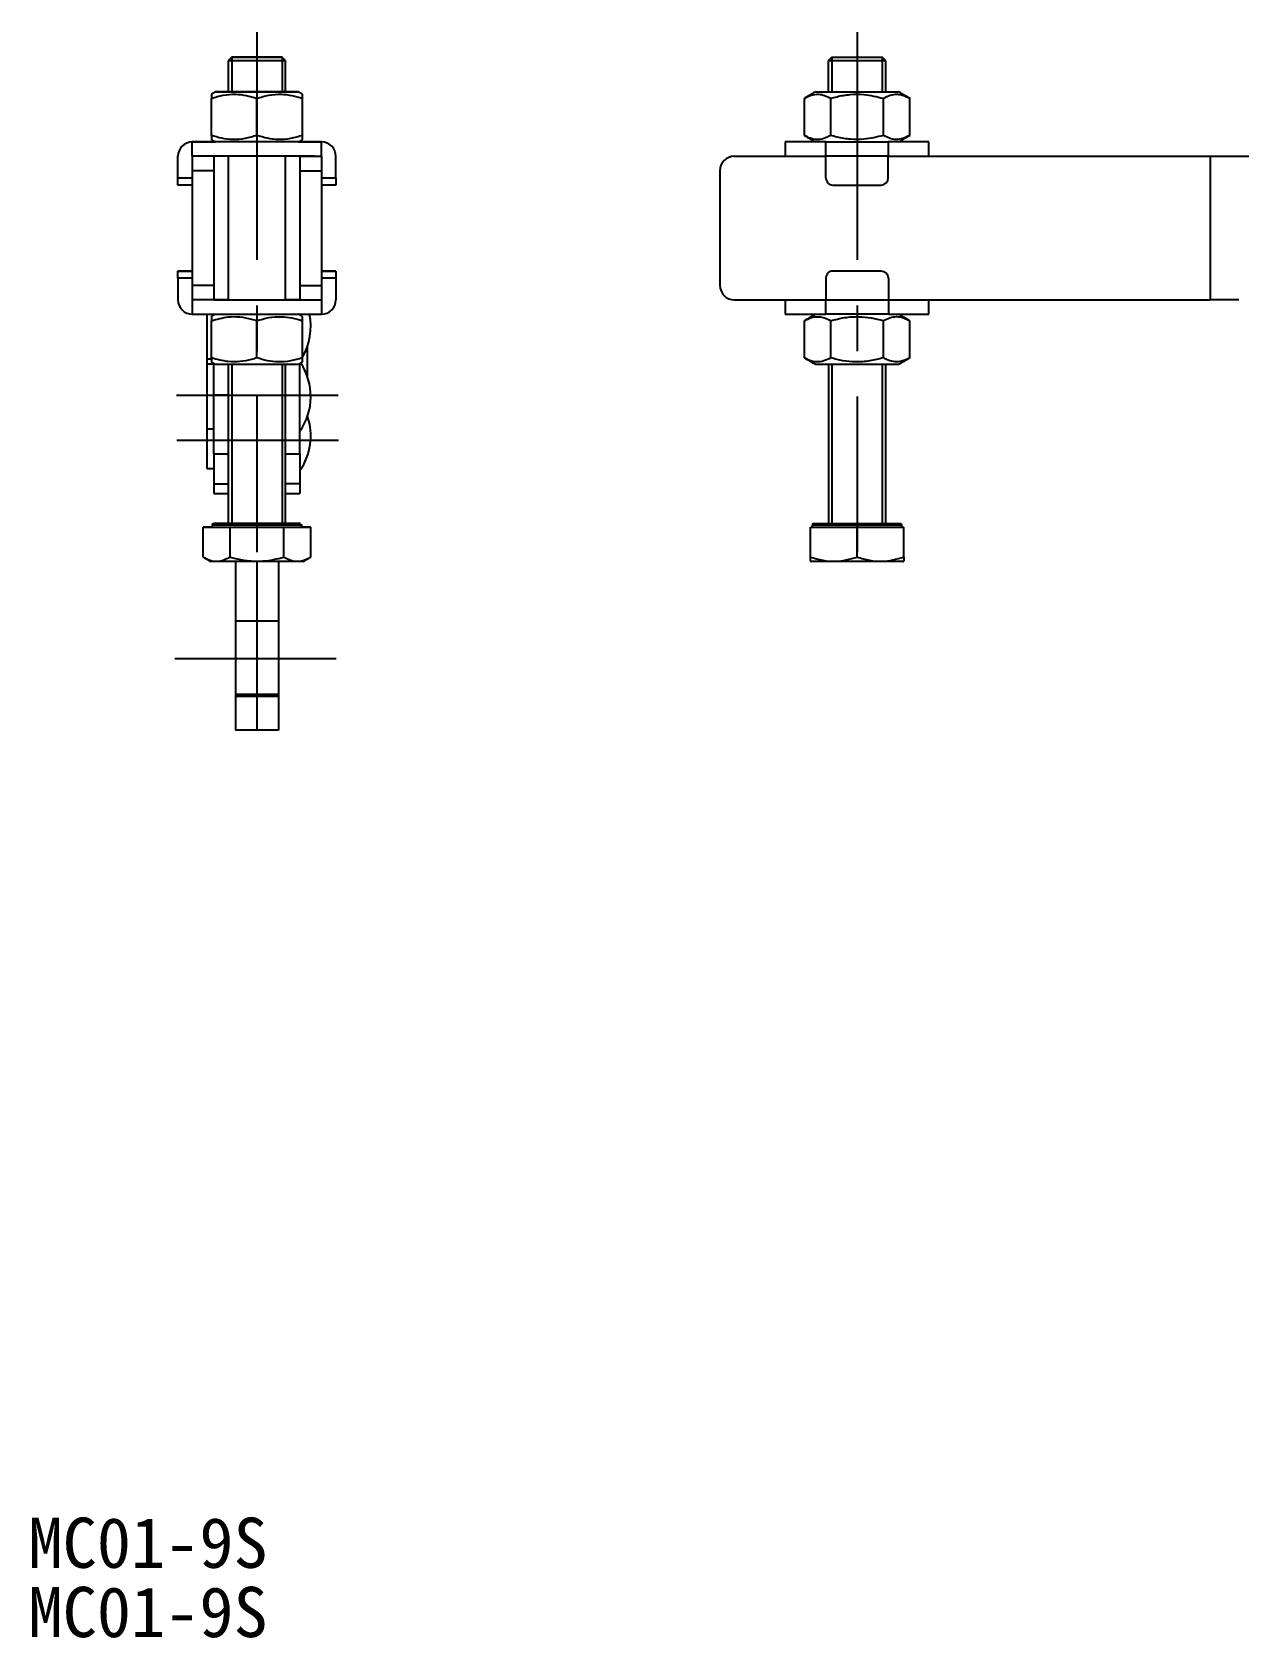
# Model space of a CAD drawing. Header units: millimetres. Extents: x 26 to 382, y 31 to 474.
# Drawn here: x 25.7 to 193.8, y 31 to 254.8 of the extents above; entities that cross this region are included whole.
import ezdxf

# ---------------------------------------------------------------- set-up
doc = ezdxf.new("R2010")
doc.units = ezdxf.units.MM
doc.linetypes.add('CENTER', pattern=[50.8, 31.75, -6.35, 6.35, -6.35])
doc.layers.add('CENTER', color=1, linetype='CENTER')
doc.styles.get("Standard").update_dxf_attribs({"font": 'MINGLIU.TTC'})

msp = doc.modelspace()

# ---------------------------------------------------------------- linework, layer by layer
at = {"color": 3, "linetype": 'Continuous'}
for p, q in [((53.53, 251.31), (53.53, 246.46)), ((60.53, 251.31), (60.53, 246.46)), ((137.14, 251.31), (137.14, 246.5)), ((144.14, 251.31), (144.14, 246.5)), ((53.53, 208.5), (53.53, 186.41)), ((60.53, 208.5), (60.53, 186.41)), ((137.14, 208.5), (137.14, 186.39)), ((144.14, 208.5), (144.14, 186.39))]:
    msp.add_line(p, q, dxfattribs=at)
at = {"color": 7, "linetype": 'Continuous'}
for p, q in [((50.68, 240.41), (50.68, 245.58)), ((50.68, 240.41), (50.68, 245.58)), ((57.03, 240.41), (57.03, 245.58)), ((57.03, 240.41), (57.03, 245.58)), ((63.38, 240.41), (63.38, 245.58)), ((63.38, 240.41), (63.38, 245.58)), ((133.31, 240.41), (133.31, 245.58)), ((133.31, 240.41), (133.31, 245.58)), ((136.98, 240.41), (136.98, 245.58)), ((136.98, 240.41), (136.98, 245.58)), ((144.31, 240.41), (144.31, 245.59)), ((144.31, 240.41), (144.31, 245.59)), ((147.98, 240.41), (147.98, 245.59)), ((147.98, 240.41), (147.98, 245.59)), ((48.03, 237.5), (48.03, 239.5)), ((48.03, 239.5), (48.03, 239.5)), ((48.03, 239.5), (48.03, 239.5)), ((48.03, 237.5), (48.03, 239.5)), ((66.03, 237.5), (66.03, 239.5)), ((66.03, 239.5), (66.03, 239.5)), ((66.03, 239.5), (66.03, 239.5)), ((66.03, 237.5), (66.03, 239.5)), ((136.29, 239.5), (145, 239.5)), ((136.29, 239.5), (145, 239.5)), ((46.03, 234.5), (46.03, 237.5)), ((46.03, 237.5), (46.03, 237.5)), ((46.03, 234.5), (46.03, 237.5)), ((46.03, 237.5), (46.03, 237.5)), ((51.03, 237.5), (48.03, 237.5)), ((48.03, 237.5), (48.03, 235.49)), ((48.03, 237.5), (48.03, 237.5)), ((51.03, 237.5), (48.03, 237.5)), ((48.03, 237.5), (48.03, 235.49)), ((48.03, 237.5), (48.03, 237.5)), ((51.03, 237.5), (51.03, 235.49)), ((51.03, 237.5), (51.03, 237.5)), ((51.03, 237.5), (51.03, 235.49)), ((51.03, 237.5), (51.03, 237.5)), ((63.03, 237.5), (66.03, 237.5)), ((63.03, 237.5), (63.03, 235.49)), ((63.03, 237.5), (63.03, 237.5)), ((63.03, 237.5), (66.03, 237.5)), ((63.03, 237.5), (63.03, 235.49)), ((63.03, 237.5), (63.03, 237.5)), ((66.03, 237.5), (66.03, 235.49)), ((66.03, 237.5), (66.03, 237.5)), ((66.03, 237.5), (66.03, 235.49)), ((66.03, 237.5), (66.03, 237.5)), ((68.03, 237.5), (68.03, 237.5)), ((68.03, 234.5), (68.03, 237.5)), ((68.03, 234.5), (68.03, 237.5)), ((68.03, 237.5), (68.03, 237.5)), ((123.53, 237.5), (136.29, 237.5)), ((123.53, 237.5), (136.29, 237.5)), ((145, 237.5), (136.29, 237.5)), ((136.29, 234.5), (136.29, 237.5)), ((145, 237.5), (136.29, 237.5)), ((136.29, 234.5), (136.29, 237.5)), ((145, 237.5), (189.83, 237.51)), ((145, 237.5), (189.83, 237.51)), ((145, 234.5), (145, 237.5)), ((145, 234.5), (145, 237.5)), ((189.83, 237.51), (189.84, 217.51)), ((189.83, 237.51), (200.83, 237.51)), ((189.83, 237.51), (189.84, 217.51)), ((189.83, 237.51), (200.83, 237.51)), ((51.03, 235.49), (48.03, 235.49)), ((48.03, 235.49), (48.03, 219.49)), ((51.03, 235.49), (48.03, 235.49)), ((48.03, 235.49), (48.03, 219.49)), ((51.03, 235.49), (51.03, 219.49)), ((51.03, 235.49), (51.03, 219.49)), ((63.03, 235.49), (66.03, 235.49)), ((63.03, 235.49), (63.03, 219.49)), ((63.03, 235.49), (66.03, 235.49)), ((63.03, 235.49), (63.03, 219.49)), ((66.03, 235.49), (66.03, 219.49)), ((66.03, 235.49), (66.03, 219.49)), ((121.53, 235.49), (121.54, 219.49)), ((121.53, 235.49), (121.54, 219.49)), ((46.03, 234.5), (48.03, 234.5)), ((46.03, 233.5), (46.03, 234.5)), ((46.03, 234.5), (48.03, 234.5)), ((46.03, 233.5), (46.03, 234.5)), ((48.03, 233.5), (46.03, 233.5)), ((48.03, 233.5), (46.03, 233.5)), ((66.03, 234.5), (68.03, 234.5)), ((66.03, 234.5), (68.03, 234.5)), ((68.03, 233.5), (66.03, 233.5)), ((68.03, 233.5), (66.03, 233.5)), ((68.03, 234.5), (68.03, 233.5)), ((68.03, 234.5), (68.03, 233.5)), ((137.29, 233.5), (144, 233.5)), ((137.29, 233.5), (144, 233.5)), ((46.03, 221.5), (48.03, 221.5)), ((46.03, 220.5), (46.03, 221.5)), ((48.03, 221.5), (46.03, 221.5)), ((46.03, 221.5), (46.03, 221.5)), ((46.03, 220.5), (46.03, 221.5)), ((46.03, 221.5), (48.03, 221.5)), ((48.03, 221.5), (46.03, 221.5)), ((46.03, 221.5), (46.03, 221.5)), ((48.03, 220.5), (46.03, 220.5)), ((46.03, 220.5), (46.03, 217.5)), ((48.03, 220.5), (46.03, 220.5)), ((46.03, 220.5), (46.03, 217.5)), ((51.03, 219.49), (48.03, 219.49)), ((48.03, 219.49), (48.03, 217.5)), ((51.03, 219.49), (48.03, 219.49)), ((48.03, 219.49), (48.03, 217.5)), ((51.03, 219.49), (51.03, 217.5)), ((51.03, 219.49), (51.03, 217.5)), ((63.03, 219.49), (66.03, 219.49)), ((63.03, 219.49), (63.03, 217.5)), ((63.03, 219.49), (66.03, 219.49)), ((63.03, 219.49), (63.03, 217.5)), ((66.03, 221.5), (68.03, 221.5)), ((68.03, 221.5), (66.03, 221.5)), ((66.03, 221.5), (68.03, 221.5)), ((68.03, 221.5), (66.03, 221.5)), ((68.03, 220.5), (66.03, 220.5)), ((68.03, 220.5), (66.03, 220.5)), ((66.03, 219.49), (66.03, 217.5)), ((66.03, 219.49), (66.03, 217.5)), ((68.03, 221.5), (68.03, 220.5)), ((68.03, 221.5), (68.03, 221.5)), ((68.03, 221.5), (68.03, 220.5)), ((68.03, 221.5), (68.03, 221.5)), ((68.03, 220.5), (68.03, 217.5)), ((68.03, 220.5), (68.03, 217.5)), ((136.29, 220.5), (136.29, 217.5)), ((136.29, 220.5), (136.29, 217.5)), ((144.01, 221.5), (137.29, 221.5)), ((144.01, 221.5), (137.29, 221.5)), ((145.01, 220.5), (145.01, 217.5)), ((145.01, 220.5), (145.01, 217.5)), ((48.03, 217.5), (48.03, 215.5)), ((51.03, 217.5), (48.03, 217.5)), ((48.03, 217.5), (48.03, 215.5)), ((51.03, 217.5), (48.03, 217.5)), ((51.03, 217.51), (52.23, 217.51)), ((51.03, 217.51), (52.23, 217.51)), ((63.03, 217.51), (61.83, 217.51)), ((63.03, 217.51), (61.83, 217.51)), ((63.03, 217.5), (66.03, 217.5)), ((63.03, 217.5), (66.03, 217.5)), ((66.03, 217.5), (66.03, 215.5)), ((66.03, 217.5), (66.03, 215.5)), ((123.54, 217.5), (136.29, 217.5)), ((123.54, 217.5), (136.29, 217.5)), ((136.29, 217.5), (145.01, 217.5)), ((136.29, 217.5), (145.01, 217.5)), ((145.01, 217.5), (189.84, 217.51)), ((145.01, 217.5), (189.84, 217.51)), ((193.84, 217.51), (189.84, 217.51)), ((193.84, 217.51), (189.84, 217.51)), ((50.03, 215.5), (50.03, 209.26)), ((50.03, 215.5), (50.03, 209.26)), ((51.03, 215.35), (51.03, 215.47)), ((51.03, 215.35), (51.03, 215.47)), ((63.03, 215.35), (63.03, 215.47)), ((63.03, 215.35), (63.03, 215.47)), ((145.01, 215.5), (136.29, 215.5)), ((145.01, 215.5), (136.29, 215.5)), ((50.68, 209.41), (50.68, 214.58)), ((50.68, 209.41), (50.68, 214.58)), ((57.03, 209.41), (57.03, 214.58)), ((57.03, 209.41), (57.03, 214.58)), ((63.38, 209.41), (63.38, 214.58)), ((63.38, 209.41), (63.38, 214.58)), ((133.32, 209.41), (133.32, 214.58)), ((133.32, 209.41), (133.32, 214.58)), ((136.98, 209.41), (136.98, 214.58)), ((136.98, 209.41), (136.98, 214.58)), ((144.32, 209.41), (144.32, 214.59)), ((144.32, 209.41), (144.32, 214.59)), ((147.98, 209.41), (147.98, 214.59)), ((147.98, 209.41), (147.98, 214.59)), ((64.03, 210.89), (64.03, 206.88)), ((64.03, 210.89), (64.03, 206.88)), ((50.03, 209.26), (50.03, 208.51)), ((50.03, 209.26), (50.03, 208.51)), ((50.03, 208.51), (50.03, 199.51)), ((50.03, 208.51), (50.03, 199.51)), ((51.03, 204.2), (51.03, 208.64)), ((51.03, 204.2), (51.03, 208.64)), ((63.03, 204.2), (63.03, 208.64)), ((63.03, 204.2), (63.03, 208.64)), ((51.03, 196.01), (51.03, 204.2)), ((53.03, 204.2), (51.03, 204.2)), ((51.03, 196.01), (51.03, 204.2)), ((53.03, 204.2), (51.03, 204.2)), ((61.03, 204.2), (63.03, 204.2)), ((61.03, 204.2), (63.03, 204.2)), ((63.03, 196.01), (63.03, 204.2)), ((63.03, 196.01), (63.03, 204.2)), ((50.03, 199.51), (50.03, 194.01)), ((50.03, 199.51), (50.03, 194.01)), ((51.03, 196.01), (51.03, 191.85)), ((51.03, 196.01), (51.03, 191.85)), ((63.03, 196.01), (63.03, 191.85)), ((63.03, 196.01), (63.03, 191.85)), ((51.03, 191.85), (51.03, 190.51)), ((51.03, 191.85), (53.03, 191.85)), ((51.03, 191.85), (51.03, 190.51)), ((51.03, 191.85), (53.03, 191.85)), ((63.03, 191.85), (61.03, 191.85)), ((63.03, 191.85), (61.03, 191.85)), ((63.03, 191.85), (63.03, 190.51)), ((63.03, 191.85), (63.03, 190.51)), ((49.52, 185.81), (53.28, 185.81)), ((49.52, 181.65), (49.52, 185.81)), ((50.78, 185.81), (49.52, 185.81)), ((49.52, 185.81), (53.28, 185.81)), ((49.52, 181.65), (49.52, 185.81)), ((50.78, 185.81), (49.52, 185.81)), ((53.28, 181.65), (53.28, 185.81)), ((53.28, 185.81), (60.78, 185.81)), ((53.28, 181.65), (53.28, 185.81)), ((53.28, 185.81), (60.78, 185.81)), ((60.78, 185.81), (64.53, 185.81)), ((60.78, 181.65), (60.78, 185.81)), ((60.78, 185.81), (64.53, 185.81)), ((60.78, 181.65), (60.78, 185.81)), ((64.53, 185.81), (63.28, 185.81)), ((64.53, 185.81), (63.28, 185.81)), ((64.53, 181.65), (64.53, 185.81)), ((64.53, 181.65), (64.53, 185.81)), ((134.15, 185.81), (140.65, 185.81)), ((134.15, 181.65), (134.15, 185.81)), ((134.15, 181.65), (134.15, 185.81)), ((134.15, 185.81), (140.65, 185.81)), ((140.65, 181.65), (140.65, 185.81)), ((140.65, 185.81), (147.15, 185.81)), ((140.65, 181.65), (140.65, 185.81)), ((140.65, 185.81), (147.15, 185.81)), ((147.15, 181.65), (147.15, 185.81)), ((147.15, 181.65), (147.15, 185.81)), ((50.63, 181.01), (51.24, 181.07)), ((54.03, 181.01), (54.03, 162.51)), ((57.03, 181.01), (57.03, 162.51)), ((57.03, 181.01), (57.03, 162.51)), ((60.03, 181.01), (60.03, 162.51)), ((147.05, 181.01), (134.25, 181.01)), ((147.05, 181.01), (134.25, 181.01)), ((54.03, 172.76), (60.03, 172.76)), ((57.03, 162.51), (54.03, 162.51)), ((54.03, 162.51), (54.03, 157.51)), ((54.03, 162.26), (60.03, 162.26)), ((57.03, 162.51), (57.03, 157.51)), ((60.03, 162.51), (57.03, 162.51)), ((57.03, 162.51), (57.03, 157.51)), ((60.03, 162.51), (60.03, 157.51)), ((57.03, 157.51), (54.03, 157.51)), ((60.03, 157.51), (57.03, 157.51))]:
    msp.add_line(p, q, dxfattribs=at)
at = {"color": 7, "linetype": 'Continuous', "flags": 128}
for points in [[(61.03, 250.81), (60.93, 250.81), (60.63, 250.81), (60.16, 250.81), (59.52, 250.81), (58.76, 250.81), (57.92, 250.81), (57.03, 250.81), (56.14, 250.81), (55.29, 250.81), (54.54, 250.81), (53.9, 250.81), (53.43, 250.81), (53.13, 250.81), (53.03, 250.81), (53.03, 250.81)], [(61.03, 250.81), (60.93, 250.81), (60.63, 250.81), (60.16, 250.81), (59.52, 250.81), (58.76, 250.81), (57.92, 250.81), (57.03, 250.81), (56.14, 250.81), (55.29, 250.81), (54.54, 250.81), (53.9, 250.81), (53.43, 250.81), (53.13, 250.81), (53.03, 250.81), (53.03, 250.81)], [(60.53, 251.31), (60.43, 251.31), (60.13, 251.31), (59.65, 251.31), (59.02, 251.31), (58.27, 251.31), (57.45, 251.31), (56.61, 251.31), (55.79, 251.31), (55.04, 251.31), (54.41, 251.31), (53.93, 251.31), (53.63, 251.31), (53.53, 251.31), (53.63, 251.31), (53.93, 251.31), (54.41, 251.31), (55.04, 251.31), (55.79, 251.31), (56.61, 251.31), (57.45, 251.31), (58.27, 251.31), (59.02, 251.31), (59.65, 251.31), (60.13, 251.31), (60.43, 251.31), (60.53, 251.31)], [(60.53, 251.31), (60.43, 251.31), (60.16, 251.31), (59.71, 251.31), (59.12, 251.31), (58.42, 251.31), (57.64, 251.31), (56.83, 251.31), (56.03, 251.31), (55.28, 251.31), (54.63, 251.31), (54.11, 251.31), (53.74, 251.31), (53.55, 251.31), (53.55, 251.31), (53.74, 251.31), (54.11, 251.31), (54.63, 251.31), (55.28, 251.31), (56.03, 251.31), (56.83, 251.31), (57.64, 251.31), (58.42, 251.31), (59.12, 251.31), (59.71, 251.31), (60.16, 251.31), (60.43, 251.31), (60.53, 251.31)], [(140.64, 250.81), (139.75, 250.81), (138.91, 250.81), (138.15, 250.81), (137.52, 250.81), (137.04, 250.81), (136.74, 250.81), (136.64, 250.81)], [(140.64, 250.81), (139.75, 250.81), (138.91, 250.81), (138.15, 250.81), (137.52, 250.81), (137.04, 250.81), (136.74, 250.81), (136.64, 250.81)], [(137.14, 251.31), (137.2, 251.31), (137.43, 251.31), (137.84, 251.31), (138.39, 251.31), (139.07, 251.31), (139.84, 251.31), (140.64, 251.31)], [(137.14, 251.31), (137.17, 251.31), (137.37, 251.31), (137.76, 251.31), (138.32, 251.31), (139.02, 251.31), (139.81, 251.31), (140.64, 251.31)], [(140.64, 251.31), (141.45, 251.31), (142.21, 251.31), (142.89, 251.31), (143.45, 251.31), (143.86, 251.31), (144.09, 251.31), (144.14, 251.31)], [(140.64, 251.31), (141.48, 251.31), (142.27, 251.31), (142.96, 251.31), (143.52, 251.31), (143.92, 251.31), (144.12, 251.31), (144.14, 251.31)], [(144.64, 250.81), (144.54, 250.81), (144.25, 250.81), (143.77, 250.81), (143.14, 250.81), (142.38, 250.81), (141.53, 250.81), (140.64, 250.81)], [(144.64, 250.81), (144.54, 250.81), (144.25, 250.81), (143.77, 250.81), (143.14, 250.81), (142.38, 250.81), (141.53, 250.81), (140.64, 250.81)], [(53.03, 246.5), (52.78, 246.5), (52.14, 246.5), (51.67, 246.5), (51.38, 246.5), (51.28, 246.5), (51.38, 246.5), (51.67, 246.5), (52.14, 246.5), (52.78, 246.5), (53.56, 246.5), (54.47, 246.5), (55.46, 246.5), (56.5, 246.5), (57.56, 246.5), (58.6, 246.5), (59.59, 246.5), (60.49, 246.5), (61.28, 246.5), (61.92, 246.5), (62.39, 246.5), (62.68, 246.5), (62.78, 246.5), (62.78, 246.5)], [(53.03, 246.5), (52.78, 246.5), (52.14, 246.5), (51.67, 246.5), (51.38, 246.5), (51.28, 246.5), (51.38, 246.5), (51.67, 246.5), (52.14, 246.5), (52.78, 246.5), (53.56, 246.5), (54.47, 246.5), (55.46, 246.5), (56.5, 246.5), (57.56, 246.5), (58.6, 246.5), (59.59, 246.5), (60.49, 246.5), (61.28, 246.5), (61.92, 246.5), (62.39, 246.5), (62.68, 246.5), (62.78, 246.5), (62.78, 246.5)], [(61.03, 246.5), (60.93, 246.5), (60.63, 246.5), (60.16, 246.5), (59.52, 246.5), (58.76, 246.5), (57.92, 246.5), (57.03, 246.5), (56.14, 246.5), (55.29, 246.5), (54.54, 246.5), (53.9, 246.5), (53.43, 246.5), (53.13, 246.5), (53.03, 246.5), (53.03, 246.5)], [(61.03, 246.5), (60.93, 246.5), (60.63, 246.5), (60.16, 246.5), (59.52, 246.5), (58.76, 246.5), (57.92, 246.5), (57.03, 246.5), (56.14, 246.5), (55.29, 246.5), (54.54, 246.5), (53.9, 246.5), (53.43, 246.5), (53.13, 246.5), (53.03, 246.5), (53.03, 246.5)], [(62.78, 246.5), (62.68, 246.5), (62.39, 246.5), (61.92, 246.5), (61.28, 246.5), (61.03, 246.5)], [(62.78, 246.5), (62.68, 246.5), (62.39, 246.5), (61.92, 246.5), (61.28, 246.5), (61.03, 246.5)], [(134.89, 246.5), (134.92, 246.5), (135.11, 246.5), (135.5, 246.5), (136.06, 246.5), (136.77, 246.5), (137.62, 246.5), (138.57, 246.5), (139.59, 246.5), (140.64, 246.5)], [(134.89, 246.5), (134.92, 246.5), (135.11, 246.5), (135.5, 246.5), (136.06, 246.5), (136.77, 246.5), (137.62, 246.5), (138.57, 246.5), (139.59, 246.5), (140.64, 246.5)], [(140.64, 246.5), (141.7, 246.5), (142.72, 246.5), (143.67, 246.5), (144.52, 246.5), (145.23, 246.5), (145.79, 246.5), (146.17, 246.5), (146.37, 246.5), (146.39, 246.5)], [(140.64, 246.5), (141.7, 246.5), (142.72, 246.5), (143.67, 246.5), (144.52, 246.5), (145.23, 246.5), (145.79, 246.5), (146.17, 246.5), (146.37, 246.5), (146.39, 246.5)], [(66.03, 239.5), (65.33, 239.5), (64.47, 239.5), (63.47, 239.5), (62.34, 239.5), (61.11, 239.5), (59.79, 239.5), (58.42, 239.5), (57.03, 239.5), (55.63, 239.5), (54.27, 239.5), (52.95, 239.5), (51.72, 239.5), (50.59, 239.5), (49.58, 239.5), (48.73, 239.5), (48.03, 239.5)], [(48.03, 239.5), (48.73, 239.5), (49.58, 239.5), (50.59, 239.5), (51.28, 239.5)], [(48.03, 239.5), (48.73, 239.5), (49.58, 239.5), (50.59, 239.5), (51.28, 239.5)], [(66.03, 239.5), (65.33, 239.5), (64.47, 239.5), (63.47, 239.5), (62.34, 239.5), (61.11, 239.5), (59.79, 239.5), (58.42, 239.5), (57.03, 239.5), (55.63, 239.5), (54.27, 239.5), (52.95, 239.5), (51.72, 239.5), (50.59, 239.5), (49.58, 239.5), (48.73, 239.5), (48.03, 239.5)], [(62.78, 239.5), (62.68, 239.5), (62.39, 239.5), (61.92, 239.5), (61.28, 239.5), (60.49, 239.5), (59.59, 239.5), (58.6, 239.5), (57.56, 239.5), (56.5, 239.5), (55.46, 239.5), (54.47, 239.5), (53.56, 239.5), (52.78, 239.5), (52.14, 239.5), (51.67, 239.5), (51.38, 239.5), (51.28, 239.5)], [(62.78, 239.5), (62.68, 239.5), (62.39, 239.5), (61.92, 239.5), (61.28, 239.5), (60.49, 239.5), (59.59, 239.5), (58.6, 239.5), (57.56, 239.5), (56.5, 239.5), (55.46, 239.5), (54.47, 239.5), (53.56, 239.5), (52.78, 239.5), (52.14, 239.5), (51.67, 239.5), (51.38, 239.5), (51.28, 239.5)], [(62.78, 239.5), (63.47, 239.5), (64.47, 239.5), (65.33, 239.5), (66.03, 239.5)], [(62.78, 239.5), (63.47, 239.5), (64.47, 239.5), (65.33, 239.5), (66.03, 239.5)], [(136.29, 239.5), (135.07, 239.5), (133.97, 239.5), (133, 239.5), (132.17, 239.5), (131.51, 239.5), (131.03, 239.5), (130.74, 239.5), (130.64, 239.5)], [(136.29, 239.5), (135.07, 239.5), (133.97, 239.5), (133, 239.5), (132.17, 239.5), (131.51, 239.5), (131.03, 239.5), (130.74, 239.5), (130.64, 239.5)], [(136.29, 237.5), (136.29, 237.89), (136.29, 238.26), (136.29, 238.61), (136.29, 238.91), (136.29, 239.16), (136.29, 239.34), (136.29, 239.46), (136.29, 239.5)], [(136.29, 237.5), (136.29, 237.89), (136.29, 238.26), (136.29, 238.61), (136.29, 238.91), (136.29, 239.16), (136.29, 239.34), (136.29, 239.46), (136.29, 239.5)], [(145, 239.5), (145, 239.46), (145, 239.35), (145, 239.16), (145, 238.91), (145, 238.61), (145, 238.26), (145, 237.89), (145, 237.5)], [(150.64, 239.5), (150.55, 239.5), (150.26, 239.5), (149.78, 239.5), (149.12, 239.5), (148.29, 239.5), (147.32, 239.5), (146.22, 239.5), (145, 239.5)], [(145, 239.5), (145, 239.46), (145, 239.35), (145, 239.16), (145, 238.91), (145, 238.61), (145, 238.26), (145, 237.89), (145, 237.5)], [(150.64, 239.5), (150.55, 239.5), (150.26, 239.5), (149.78, 239.5), (149.12, 239.5), (148.29, 239.5), (147.32, 239.5), (146.22, 239.5), (145, 239.5)], [(65.03, 237.5), (64.09, 237.5), (63.02, 237.5), (61.82, 237.5), (60.52, 237.5), (59.15, 237.5), (57.74, 237.5), (56.32, 237.5), (54.91, 237.5), (53.54, 237.5), (52.24, 237.5), (51.04, 237.5), (49.96, 237.5), (49.03, 237.5)], [(65.03, 237.5), (64.09, 237.5), (63.02, 237.5), (61.82, 237.5), (60.52, 237.5), (59.15, 237.5), (57.74, 237.5), (56.32, 237.5), (54.91, 237.5), (53.54, 237.5), (52.24, 237.5), (51.04, 237.5), (49.96, 237.5), (49.03, 237.5)], [(51.03, 217.5), (51.04, 217.5), (52.24, 217.5), (53.54, 217.5), (54.91, 217.5), (56.32, 217.5), (57.74, 217.5), (59.15, 217.5), (60.52, 217.5), (61.82, 217.5), (63.02, 217.5), (63.03, 217.5)], [(53.03, 217.5), (52.24, 217.5), (51.04, 217.5), (51.03, 217.5)], [(51.03, 217.5), (51.04, 217.5), (52.24, 217.5), (53.54, 217.5), (54.91, 217.5), (56.32, 217.5), (57.74, 217.5), (59.15, 217.5), (60.52, 217.5), (61.82, 217.5), (63.02, 217.5), (63.03, 217.5)], [(53.03, 217.5), (52.24, 217.5), (51.04, 217.5), (51.03, 217.5)], [(53.03, 217.5), (53.13, 217.5), (53.43, 217.5), (53.9, 217.5), (54.54, 217.5), (55.29, 217.5), (56.14, 217.5), (57.03, 217.5), (57.92, 217.5), (58.76, 217.5), (59.52, 217.5), (60.16, 217.5), (60.63, 217.5), (60.93, 217.5), (61.03, 217.5), (61.03, 217.5)], [(53.03, 217.5), (53.13, 217.5), (53.43, 217.5), (53.9, 217.5), (54.54, 217.5), (55.29, 217.5), (56.14, 217.5), (57.03, 217.5), (57.92, 217.5), (58.76, 217.5), (59.52, 217.5), (60.16, 217.5), (60.63, 217.5), (60.93, 217.5), (61.03, 217.5)], [(63.03, 217.5), (63.02, 217.5), (61.82, 217.5), (61.03, 217.5)], [(63.03, 217.5), (63.02, 217.5), (61.82, 217.5), (61.03, 217.5)], [(136.29, 215.5), (136.29, 215.54), (136.29, 215.65), (136.29, 215.83), (136.29, 216.08), (136.29, 216.39), (136.29, 216.73), (136.29, 217.11), (136.29, 217.5)], [(136.29, 215.5), (136.29, 215.54), (136.29, 215.65), (136.29, 215.83), (136.29, 216.08), (136.29, 216.39), (136.29, 216.73), (136.29, 217.11), (136.29, 217.5)], [(145.01, 217.5), (145.01, 217.11), (145.01, 216.73), (145.01, 216.39), (145.01, 216.08), (145.01, 215.84), (145.01, 215.65), (145.01, 215.54), (145.01, 215.5)], [(145.01, 217.5), (145.01, 217.11), (145.01, 216.73), (145.01, 216.39), (145.01, 216.08), (145.01, 215.84), (145.01, 215.65), (145.01, 215.54), (145.01, 215.5)], [(48.03, 215.5), (48.73, 215.5), (49.58, 215.5), (50.59, 215.5), (51.72, 215.5), (52.95, 215.5), (54.27, 215.5), (55.63, 215.5), (57.03, 215.5), (58.42, 215.5), (59.79, 215.5), (61.11, 215.5), (62.34, 215.5), (63.47, 215.5), (64.47, 215.5), (65.33, 215.5), (66.03, 215.5)], [(48.03, 215.5), (48.73, 215.5), (49.58, 215.5), (50.59, 215.5), (51.72, 215.5), (52.95, 215.5), (54.27, 215.5), (55.63, 215.5), (57.03, 215.5), (58.42, 215.5), (59.79, 215.5), (61.11, 215.5), (62.34, 215.5), (63.47, 215.5), (64.47, 215.5), (65.33, 215.5), (66.03, 215.5)], [(130.65, 215.5), (130.75, 215.5), (131.04, 215.5), (131.52, 215.5), (132.18, 215.5), (133, 215.5), (133.97, 215.5), (135.08, 215.5), (136.29, 215.5)], [(130.65, 215.5), (130.75, 215.5), (131.04, 215.5), (131.52, 215.5), (132.18, 215.5), (133, 215.5), (133.97, 215.5), (135.08, 215.5), (136.29, 215.5)], [(145.01, 215.5), (146.22, 215.5), (147.32, 215.5), (148.3, 215.5), (149.12, 215.5), (149.78, 215.5), (150.26, 215.5), (150.55, 215.5), (150.65, 215.5)], [(145.01, 215.5), (146.22, 215.5), (147.32, 215.5), (148.3, 215.5), (149.12, 215.5), (149.78, 215.5), (150.26, 215.5), (150.55, 215.5), (150.65, 215.5)], [(54.15, 208.5), (53.29, 208.5), (52.55, 208.5), (51.96, 208.5), (51.55, 208.5), (51.32, 208.5), (51.28, 208.5)], [(54.15, 208.5), (53.29, 208.5), (52.55, 208.5), (51.96, 208.5), (51.55, 208.5), (51.32, 208.5), (51.28, 208.5)], [(62.78, 208.5), (62.77, 208.5), (62.61, 208.5), (62.25, 208.5), (61.72, 208.5), (61.03, 208.5), (60.21, 208.5), (59.27, 208.5), (58.26, 208.5), (57.21, 208.5), (56.15, 208.5), (55.12, 208.5), (54.15, 208.5)], [(62.78, 208.5), (62.77, 208.5), (62.61, 208.5), (62.25, 208.5), (61.72, 208.5), (61.03, 208.5), (60.21, 208.5), (59.27, 208.5), (58.26, 208.5), (57.21, 208.5), (56.15, 208.5), (55.12, 208.5), (54.15, 208.5)], [(146.4, 208.5), (146.33, 208.5), (146.07, 208.5), (145.63, 208.5), (145.02, 208.5), (144.25, 208.5), (143.37, 208.5), (142.39, 208.5), (141.36, 208.5), (140.3, 208.5), (139.25, 208.5), (138.25, 208.5), (137.33, 208.5), (136.52, 208.5), (135.86, 208.5), (135.35, 208.5), (135.03, 208.5), (134.9, 208.5), (134.9, 208.5)], [(146.4, 208.5), (146.33, 208.5), (146.07, 208.5), (145.63, 208.5), (145.02, 208.5), (144.25, 208.5), (143.37, 208.5), (142.39, 208.5), (141.36, 208.5), (140.3, 208.5), (139.25, 208.5), (138.25, 208.5), (137.33, 208.5), (136.52, 208.5), (135.86, 208.5), (135.35, 208.5), (135.03, 208.5), (134.9, 208.5), (134.9, 208.5)], [(63.28, 186.11), (63.18, 186.11), (62.9, 186.11), (62.44, 186.11), (61.82, 186.11), (61.05, 186.11), (60.15, 186.11), (59.17, 186.11), (58.11, 186.11), (57.03, 186.11), (55.94, 186.11), (54.89, 186.11), (53.9, 186.11), (53.01, 186.11), (52.24, 186.11), (51.62, 186.11), (51.16, 186.11), (50.87, 186.11), (50.78, 186.11), (50.78, 186.11)], [(63.28, 186.11), (63.18, 186.11), (62.9, 186.11), (62.44, 186.11), (61.82, 186.11), (61.05, 186.11), (60.15, 186.11), (59.17, 186.11), (58.11, 186.11), (57.03, 186.11), (55.94, 186.11), (54.89, 186.11), (53.9, 186.11), (53.01, 186.11), (52.24, 186.11), (51.62, 186.11), (51.16, 186.11), (50.87, 186.11), (50.78, 186.11), (50.78, 186.11)], [(50.78, 185.81), (50.87, 185.81), (51.16, 185.81), (51.62, 185.81), (52.24, 185.81), (53.01, 185.81), (53.9, 185.81), (54.89, 185.81), (55.94, 185.81), (57.03, 185.81), (58.11, 185.81), (59.17, 185.81), (60.15, 185.81), (61.05, 185.81), (61.82, 185.81), (62.44, 185.81), (62.9, 185.81), (63.18, 185.81), (63.28, 185.81)], [(50.78, 185.81), (50.87, 185.81), (51.16, 185.81), (51.62, 185.81), (52.24, 185.81), (53.01, 185.81), (53.9, 185.81), (54.89, 185.81), (55.94, 185.81), (57.03, 185.81), (58.11, 185.81), (59.17, 185.81), (60.15, 185.81), (61.05, 185.81), (61.82, 185.81), (62.44, 185.81), (62.9, 185.81), (63.18, 185.81), (63.28, 185.81)], [(63.08, 186.31), (62.98, 186.31), (62.69, 186.31), (62.22, 186.31), (61.59, 186.31), (60.8, 186.31), (59.9, 186.31), (58.9, 186.31), (57.84, 186.31), (56.76, 186.31), (55.68, 186.31), (54.65, 186.31), (53.7, 186.31), (52.85, 186.31), (52.13, 186.31), (51.58, 186.31), (51.2, 186.31), (51, 186.31), (51, 186.31), (51.2, 186.31), (51.58, 186.31), (52.13, 186.31), (52.85, 186.31), (53.7, 186.31), (54.65, 186.31), (55.68, 186.31), (56.76, 186.31), (57.84, 186.31), (58.9, 186.31), (59.9, 186.31), (60.8, 186.31), (61.59, 186.31), (62.22, 186.31), (62.69, 186.31), (62.98, 186.31), (63.08, 186.31)], [(63.08, 186.31), (62.98, 186.31), (62.69, 186.31), (62.22, 186.31), (61.59, 186.31), (60.8, 186.31), (59.9, 186.31), (58.9, 186.31), (57.84, 186.31), (56.76, 186.31), (55.68, 186.31), (54.65, 186.31), (53.7, 186.31), (52.85, 186.31), (52.13, 186.31), (51.58, 186.31), (51.2, 186.31), (51, 186.31), (51, 186.31), (51.2, 186.31), (51.58, 186.31), (52.13, 186.31), (52.85, 186.31), (53.7, 186.31), (54.65, 186.31), (55.68, 186.31), (56.76, 186.31), (57.84, 186.31), (58.9, 186.31), (59.9, 186.31), (60.8, 186.31), (61.59, 186.31), (62.22, 186.31), (62.69, 186.31), (62.98, 186.31), (63.08, 186.31)], [(53.03, 186.31), (53.13, 186.31), (53.43, 186.31), (53.9, 186.31), (54.54, 186.31), (55.29, 186.31), (56.14, 186.31), (57.03, 186.31), (57.92, 186.31), (58.76, 186.31), (59.52, 186.31), (60.16, 186.31), (60.63, 186.31), (60.93, 186.31), (61.03, 186.31), (61.03, 186.31)], [(53.03, 186.31), (53.13, 186.31), (53.43, 186.31), (53.9, 186.31), (54.54, 186.31), (55.29, 186.31), (56.14, 186.31), (57.03, 186.31), (57.92, 186.31), (58.76, 186.31), (59.52, 186.31), (60.16, 186.31), (60.63, 186.31), (60.93, 186.31), (61.03, 186.31)], [(140.65, 186.11), (139.57, 186.11), (138.52, 186.11), (137.53, 186.11), (136.64, 186.11), (135.87, 186.11), (135.24, 186.11), (134.78, 186.11), (134.5, 186.11), (134.4, 186.11)], [(140.65, 186.11), (139.57, 186.11), (138.52, 186.11), (137.53, 186.11), (136.64, 186.11), (135.87, 186.11), (135.24, 186.11), (134.78, 186.11), (134.5, 186.11), (134.4, 186.11)], [(134.6, 186.31), (134.66, 186.31), (134.9, 186.31), (135.33, 186.31), (135.92, 186.31), (136.67, 186.31), (137.55, 186.31), (138.53, 186.31), (139.57, 186.31), (140.65, 186.31)], [(134.6, 186.31), (134.66, 186.31), (134.9, 186.31), (135.33, 186.31), (135.92, 186.31), (136.67, 186.31), (137.55, 186.31), (138.53, 186.31), (139.57, 186.31), (140.65, 186.31)], [(140.65, 186.31), (141.73, 186.31), (142.78, 186.31), (143.76, 186.31), (144.63, 186.31), (145.38, 186.31), (145.98, 186.31), (146.41, 186.31), (146.65, 186.31), (146.7, 186.31)], [(140.65, 186.31), (141.73, 186.31), (142.78, 186.31), (143.76, 186.31), (144.63, 186.31), (145.38, 186.31), (145.98, 186.31), (146.41, 186.31), (146.65, 186.31), (146.7, 186.31)], [(146.9, 186.11), (146.81, 186.11), (146.53, 186.11), (146.07, 186.11), (145.44, 186.11), (144.67, 186.11), (143.78, 186.11), (142.79, 186.11), (141.74, 186.11), (140.65, 186.11)], [(146.9, 186.11), (146.81, 186.11), (146.53, 186.11), (146.07, 186.11), (145.44, 186.11), (144.67, 186.11), (143.78, 186.11), (142.79, 186.11), (141.74, 186.11), (140.65, 186.11)], [(63.43, 181.01), (63.33, 181.01), (63.04, 181.01), (62.57, 181.01), (61.93, 181.01), (61.14, 181.01), (60.23, 181.01), (59.22, 181.01), (58.14, 181.01), (57.03, 181.01), (55.92, 181.01), (54.84, 181.01), (53.83, 181.01), (52.92, 181.01), (52.13, 181.01), (51.49, 181.01), (51.02, 181.01), (50.73, 181.01), (50.63, 181.01)], [(63.43, 181.01), (63.33, 181.01), (63.04, 181.01), (62.57, 181.01), (61.93, 181.01), (61.14, 181.01), (60.23, 181.01), (59.22, 181.01), (58.14, 181.01), (57.03, 181.01), (55.92, 181.01), (54.84, 181.01), (53.83, 181.01), (52.92, 181.01), (52.13, 181.01), (51.49, 181.01), (51.02, 181.01), (50.73, 181.01), (50.63, 181.01)]]:
    msp.add_lwpolyline(points, dxfattribs=at)
at = {"color": 7, "linetype": 'Continuous'}
for centre, radius, start, end in [((48.03, 237.5), 2, 90, 180), ((48.03, 237.5), 2, 90, 180), ((48.03, 237.5), 2, 90, 180), ((48.03, 237.5), 2, 90, 180), ((66.03, 237.5), 2, 360, 90), ((66.03, 237.5), 2, 360, 90), ((66.03, 237.5), 2, 360, 90), ((66.03, 237.5), 2, 360, 90), ((123.53, 235.5), 2, 90.0097, 180.0097), ((123.53, 235.5), 2, 90.0097, 180.0097), ((137.29, 234.5), 1, 180.0097, 270.0097), ((137.29, 234.5), 1, 180.0097, 270.0097), ((144, 234.5), 1, 270.0097, 0.0097), ((144, 234.5), 1, 270.0097, 0.0097), ((123.54, 219.5), 2, 180.0097, 270.0097), ((123.54, 219.5), 2, 180.0097, 270.0097), ((137.29, 220.5), 1, 90.0097, 180.0097), ((137.29, 220.5), 1, 90.0097, 180.0097), ((144.01, 220.5), 1, 0.0097, 90.0097), ((144.01, 220.5), 1, 0.0097, 90.0097), ((48.03, 217.5), 2, 180, 270), ((48.03, 217.5), 2, 180, 270), ((66.03, 217.5), 2, 270, 360), ((66.03, 217.5), 2, 270, 360), ((56.03, 213.76), 8.5, 329.8491, 11.787), ((56.03, 213.76), 8.5, 329.8491, 11.787), ((56.03, 204.01), 8.5, 325.4397, 33.4484), ((56.03, 204.01), 8.5, 325.4397, 33.4484), ((56.03, 198.51), 8.5, 325.4397, 18.8765), ((56.03, 198.51), 8.5, 325.4397, 18.8765), ((134.6, 186.11), 0.2, 90.0097, 180.0097), ((134.6, 186.11), 0.2, 90.0097, 180.0097), ((146.7, 186.11), 0.2, 0.0097, 90.0097), ((146.7, 186.11), 0.2, 0.0097, 90.0097)]:
    msp.add_arc(centre, radius, start, end, dxfattribs=at)
for centre, start_param, end_param in [((52.23, 204.51), 6.249259, 6.283368), ((52.23, 204.51), 6.249259, 6.283368), ((61.83, 204.51), 6.283003, 6.317112), ((61.83, 204.51), 6.283003, 6.317112)]:
    msp.add_ellipse(centre, major_axis=(0, 13), ratio=0.272727, start_param=start_param, end_param=end_param, dxfattribs=at)
for points in [[(53.53, 251.31), (53.03, 250.81)], [(53.53, 251.31), (53.03, 250.81)], [(53.03, 250.81), (53.03, 246.5)], [(53.03, 250.81), (53.03, 246.5)], [(61.03, 250.81), (60.53, 251.31)], [(61.03, 250.81), (60.53, 251.31)], [(61.03, 246.5), (61.03, 250.81)], [(61.03, 246.5), (61.03, 250.81)], [(137.14, 251.31), (136.64, 250.81)], [(137.14, 251.31), (136.64, 250.81)], [(136.64, 250.81), (136.64, 246.5)], [(136.64, 250.81), (136.64, 246.5)], [(144.64, 250.81), (144.14, 251.31)], [(144.64, 250.81), (144.14, 251.31)], [(144.64, 246.5), (144.64, 250.81)], [(144.64, 246.5), (144.64, 250.81)], [(51.28, 246.5), (50.68, 246.15)], [(51.28, 246.5), (50.68, 246.15)], [(63.38, 246.15), (62.78, 246.5)], [(63.38, 246.15), (62.78, 246.5)], [(134.89, 246.5), (133.31, 245.58)], [(134.89, 246.5), (133.31, 245.58)], [(147.98, 245.59), (146.39, 246.5)], [(147.98, 245.59), (146.39, 246.5)], [(50.68, 239.84), (51.28, 239.5)], [(50.68, 239.84), (51.28, 239.5)], [(62.78, 239.5), (63.38, 239.84)], [(62.78, 239.5), (63.38, 239.84)], [(130.64, 239.5), (130.65, 237.5)], [(130.64, 239.5), (130.65, 237.5)], [(133.31, 240.41), (134.89, 239.5)], [(133.31, 240.41), (134.89, 239.5)], [(146.39, 239.5), (147.98, 240.41)], [(146.39, 239.5), (147.98, 240.41)], [(150.65, 237.5), (150.64, 239.5)], [(150.65, 237.5), (150.64, 239.5)], [(53.03, 237.5), (53.03, 217.5)], [(53.03, 237.5), (53.03, 217.5)], [(61.03, 217.5), (61.03, 237.5)], [(61.03, 217.5), (61.03, 237.5)], [(130.65, 217.5), (130.65, 215.5)], [(130.65, 217.5), (130.65, 215.5)], [(150.65, 215.5), (150.65, 217.5)], [(150.65, 215.5), (150.65, 217.5)], [(51.28, 215.5), (50.67, 215.15)], [(51.28, 215.5), (50.67, 215.15)], [(63.39, 215.15), (62.78, 215.5)], [(63.39, 215.15), (62.78, 215.5)], [(134.9, 215.5), (133.32, 214.58)], [(134.9, 215.5), (133.32, 214.58)], [(147.98, 214.59), (146.4, 215.5)], [(147.98, 214.59), (146.4, 215.5)], [(50.03, 209.26), (50.68, 209.26)], [(50.03, 209.26), (50.68, 209.26)], [(51.03, 208.51), (50.03, 208.51)], [(51.03, 208.51), (50.03, 208.51)], [(50.67, 208.85), (51.28, 208.5)], [(50.67, 208.85), (51.28, 208.5)], [(53.03, 208.5), (53.03, 186.31)], [(53.03, 208.5), (53.03, 186.31)], [(61.03, 186.31), (61.03, 208.5)], [(61.03, 186.31), (61.03, 208.5)], [(62.78, 208.5), (63.39, 208.85)], [(62.78, 208.5), (63.39, 208.85)], [(133.32, 209.41), (134.9, 208.5)], [(133.32, 209.41), (134.9, 208.5)], [(136.65, 208.5), (136.65, 186.31)], [(136.65, 208.5), (136.65, 186.31)], [(144.65, 186.31), (144.65, 208.5)], [(144.65, 186.31), (144.65, 208.5)], [(146.4, 208.5), (147.98, 209.41)], [(146.4, 208.5), (147.98, 209.41)], [(50.03, 199.51), (51.03, 199.51)], [(50.03, 199.51), (51.03, 199.51)], [(51.03, 196.01), (53.03, 196.01)], [(51.03, 196.01), (53.03, 196.01)], [(61.03, 196.01), (63.03, 196.01)], [(61.03, 196.01), (63.03, 196.01)], [(50.03, 194.01), (51.03, 194.01)], [(50.03, 194.01), (51.03, 194.01)], [(51.03, 190.51), (53.03, 190.51)], [(51.03, 190.51), (53.03, 190.51)], [(61.03, 190.51), (63.03, 190.51)], [(61.03, 190.51), (63.03, 190.51)], [(50.78, 186.11), (50.78, 185.81)], [(50.78, 186.11), (50.78, 185.81)], [(63.28, 185.81), (63.28, 186.11)], [(63.28, 185.81), (63.28, 186.11)], [(134.4, 186.11), (134.4, 185.81)], [(134.4, 186.11), (134.4, 185.81)], [(146.9, 185.81), (146.9, 186.11)], [(146.9, 185.81), (146.9, 186.11)], [(49.52, 181.65), (50.63, 181.01)], [(49.52, 181.65), (50.63, 181.01)], [(63.43, 181.01), (64.53, 181.65)], [(63.43, 181.01), (64.53, 181.65)], [(134.15, 181.07), (134.25, 181.01)], [(134.15, 181.07), (134.25, 181.01)], [(147.05, 181.01), (147.15, 181.07)], [(147.05, 181.01), (147.15, 181.07)]]:
    msp.add_open_spline(points, degree=1, dxfattribs=at)
for points, knots in [([(50.68, 245.58), (51.23, 245.75), (52.34, 246.08), (54, 246.2), (55.57, 246.02), (56.54, 245.73), (57.03, 245.58)], [0, 0, 0, 0, 0.264602, 0.534942, 0.76534, 1, 1, 1, 1]), ([(50.68, 245.58), (51.23, 245.75), (52.34, 246.08), (54, 246.2), (55.57, 246.02), (56.54, 245.73), (57.03, 245.58)], [0, 0, 0, 0, 0.264602, 0.534942, 0.76534, 1, 1, 1, 1]), ([(50.68, 246.11), (50.68, 246.12), (50.68, 246.14), (50.68, 245.91), (50.68, 245.66), (50.68, 245.58)], [0, 0, 0, 0, 0.244001, 0.757506, 1, 1, 1, 1]), ([(50.68, 246.11), (50.68, 246.12), (50.68, 246.14), (50.68, 245.91), (50.68, 245.66), (50.68, 245.58)], [0, 0, 0, 0, 0.244001, 0.757506, 1, 1, 1, 1]), ([(57.03, 245.58), (57.58, 245.75), (58.69, 246.08), (60.35, 246.2), (61.92, 246.02), (62.89, 245.73), (63.38, 245.58)], [0, 0, 0, 0, 0.264602, 0.534942, 0.76534, 1, 1, 1, 1]), ([(57.03, 245.58), (57.58, 245.75), (58.69, 246.08), (60.35, 246.2), (61.92, 246.02), (62.89, 245.73), (63.38, 245.58)], [0, 0, 0, 0, 0.264602, 0.534942, 0.76534, 1, 1, 1, 1]), ([(63.38, 245.58), (63.38, 245.66), (63.38, 245.9), (63.38, 246.14), (63.38, 246.12), (63.38, 246.11)], [0, 0, 0, 0, 0.242488, 0.743141, 1, 1, 1, 1]), ([(63.38, 245.58), (63.38, 245.66), (63.38, 245.9), (63.38, 246.14), (63.38, 246.12), (63.38, 246.11)], [0, 0, 0, 0, 0.242488, 0.743141, 1, 1, 1, 1]), ([(133.31, 245.58), (133.63, 245.75), (134.27, 246.08), (135.23, 246.2), (136.14, 246.02), (136.7, 245.73), (136.98, 245.58)], [0, 0, 0, 0, 0.264602, 0.534942, 0.76534, 1, 1, 1, 1]), ([(133.31, 245.58), (133.63, 245.75), (134.27, 246.08), (135.23, 246.2), (136.14, 246.02), (136.7, 245.73), (136.98, 245.58)], [0, 0, 0, 0, 0.264602, 0.534942, 0.76534, 1, 1, 1, 1]), ([(136.98, 245.58), (137.27, 245.66), (138.16, 245.91), (139.7, 246.16), (141.89, 246.18), (143.41, 245.8), (144.31, 245.59)], [0, 0, 0, 0, 0.121349, 0.371894, 0.628527, 1, 1, 1, 1]), ([(136.98, 245.58), (137.27, 245.66), (138.16, 245.91), (139.7, 246.16), (141.89, 246.18), (143.41, 245.8), (144.31, 245.59)], [0, 0, 0, 0, 0.121349, 0.371894, 0.628527, 1, 1, 1, 1]), ([(144.31, 245.59), (144.63, 245.75), (145.27, 246.08), (146.22, 246.2), (147.14, 246.02), (147.69, 245.73), (147.98, 245.59)], [0, 0, 0, 0, 0.264602, 0.534942, 0.76534, 1, 1, 1, 1]), ([(144.31, 245.59), (144.63, 245.75), (145.27, 246.08), (146.22, 246.2), (147.14, 246.02), (147.69, 245.73), (147.98, 245.59)], [0, 0, 0, 0, 0.264602, 0.534942, 0.76534, 1, 1, 1, 1]), ([(57.03, 240.41), (56.48, 240.25), (55.36, 239.92), (53.71, 239.79), (52.13, 239.97), (51.17, 240.26), (50.68, 240.41)], [0, 0, 0, 0, 0.264602, 0.534942, 0.76534, 1, 1, 1, 1]), ([(50.68, 240.41), (50.68, 240.33), (50.68, 240.09), (50.68, 239.85), (50.68, 239.88), (50.68, 239.89)], [0, 0, 0, 0, 0.245334, 0.746216, 1, 1, 1, 1]), ([(57.03, 240.41), (56.48, 240.25), (55.36, 239.92), (53.71, 239.79), (52.13, 239.97), (51.17, 240.26), (50.68, 240.41)], [0, 0, 0, 0, 0.264602, 0.534942, 0.76534, 1, 1, 1, 1]), ([(50.68, 240.41), (50.68, 240.33), (50.68, 240.09), (50.68, 239.85), (50.68, 239.88), (50.68, 239.89)], [0, 0, 0, 0, 0.245334, 0.746216, 1, 1, 1, 1]), ([(63.38, 240.41), (62.83, 240.25), (61.71, 239.92), (60.06, 239.79), (58.48, 239.97), (57.52, 240.26), (57.03, 240.41)], [0, 0, 0, 0, 0.264602, 0.534941, 0.76534, 1, 1, 1, 1]), ([(63.38, 240.41), (62.83, 240.25), (61.71, 239.92), (60.06, 239.79), (58.48, 239.97), (57.52, 240.26), (57.03, 240.41)], [0, 0, 0, 0, 0.264602, 0.534941, 0.76534, 1, 1, 1, 1]), ([(63.38, 239.88), (63.38, 239.88), (63.38, 239.85), (63.38, 240.09), (63.38, 240.33), (63.38, 240.41)], [0, 0, 0, 0, 0.240917, 0.75466, 1, 1, 1, 1]), ([(63.38, 239.88), (63.38, 239.88), (63.38, 239.85), (63.38, 240.09), (63.38, 240.33), (63.38, 240.41)], [0, 0, 0, 0, 0.240917, 0.75466, 1, 1, 1, 1]), ([(136.98, 240.41), (136.66, 240.25), (136.02, 239.92), (135.06, 239.79), (134.15, 239.97), (133.59, 240.26), (133.31, 240.41)], [0, 0, 0, 0, 0.264602, 0.534941, 0.76534, 1, 1, 1, 1]), ([(136.98, 240.41), (136.66, 240.25), (136.02, 239.92), (135.06, 239.79), (134.15, 239.97), (133.59, 240.26), (133.31, 240.41)], [0, 0, 0, 0, 0.264602, 0.534941, 0.76534, 1, 1, 1, 1]), ([(144.31, 240.41), (143.42, 240.19), (141.92, 239.82), (139.73, 239.83), (138.18, 240.08), (137.27, 240.33), (136.98, 240.41)], [0, 0, 0, 0, 0.370443, 0.620521, 0.87735, 1, 1, 1, 1]), ([(144.31, 240.41), (143.42, 240.19), (141.92, 239.82), (139.73, 239.83), (138.18, 240.08), (137.27, 240.33), (136.98, 240.41)], [0, 0, 0, 0, 0.370443, 0.620521, 0.87735, 1, 1, 1, 1]), ([(147.98, 240.41), (147.66, 240.25), (147.02, 239.92), (146.06, 239.8), (145.15, 239.97), (144.59, 240.27), (144.31, 240.41)], [0, 0, 0, 0, 0.264602, 0.534942, 0.76534, 1, 1, 1, 1]), ([(147.98, 240.41), (147.66, 240.25), (147.02, 239.92), (146.06, 239.8), (145.15, 239.97), (144.59, 240.27), (144.31, 240.41)], [0, 0, 0, 0, 0.264602, 0.534942, 0.76534, 1, 1, 1, 1]), ([(50.68, 214.58), (51.46, 214.8), (52.76, 215.17), (54.66, 215.16), (55.99, 214.91), (56.78, 214.66), (57.03, 214.58)], [0, 0, 0, 0, 0.371472, 0.621685, 0.878652, 1, 1, 1, 1]), ([(50.68, 215.13), (50.68, 215.14), (50.68, 215.19), (50.68, 215), (50.68, 214.73), (50.68, 214.58)], [0, 0, 0, 0, 0.070427, 0.530955, 1, 1, 1, 1]), ([(50.68, 214.58), (51.46, 214.8), (52.76, 215.17), (54.66, 215.16), (55.99, 214.91), (56.78, 214.66), (57.03, 214.58)], [0, 0, 0, 0, 0.371472, 0.621685, 0.878652, 1, 1, 1, 1]), ([(50.68, 215.13), (50.68, 215.14), (50.68, 215.19), (50.68, 215), (50.68, 214.73), (50.68, 214.58)], [0, 0, 0, 0, 0.070427, 0.530955, 1, 1, 1, 1]), ([(57.03, 214.58), (57.58, 214.75), (58.69, 215.08), (60.35, 215.2), (61.92, 215.02), (62.89, 214.73), (63.38, 214.58)], [0, 0, 0, 0, 0.264602, 0.534941, 0.765339, 1, 1, 1, 1]), ([(57.03, 214.58), (57.58, 214.75), (58.69, 215.08), (60.35, 215.2), (61.92, 215.02), (62.89, 214.73), (63.38, 214.58)], [0, 0, 0, 0, 0.264602, 0.534941, 0.765339, 1, 1, 1, 1]), ([(63.38, 214.58), (63.38, 214.75), (63.38, 215.08), (63.38, 215.11), (63.38, 215.13)], [0, 0, 0, 0, 0.528984, 1, 1, 1, 1]), ([(63.38, 214.58), (63.38, 214.75), (63.38, 215.08), (63.38, 215.11), (63.38, 215.13)], [0, 0, 0, 0, 0.528984, 1, 1, 1, 1]), ([(133.32, 214.58), (133.63, 214.75), (134.28, 215.08), (135.23, 215.2), (136.14, 215.02), (136.7, 214.73), (136.98, 214.58)], [0, 0, 0, 0, 0.264602, 0.534941, 0.765339, 1, 1, 1, 1]), ([(133.32, 214.58), (133.63, 214.75), (134.28, 215.08), (135.23, 215.2), (136.14, 215.02), (136.7, 214.73), (136.98, 214.58)], [0, 0, 0, 0, 0.264602, 0.534941, 0.765339, 1, 1, 1, 1]), ([(136.98, 214.58), (137.62, 214.75), (138.91, 215.08), (140.81, 215.2), (142.63, 215.02), (143.75, 214.73), (144.32, 214.59)], [0, 0, 0, 0, 0.264602, 0.534942, 0.76534, 1, 1, 1, 1]), ([(136.98, 214.58), (137.62, 214.75), (138.91, 215.08), (140.81, 215.2), (142.63, 215.02), (143.75, 214.73), (144.32, 214.59)], [0, 0, 0, 0, 0.264602, 0.534942, 0.76534, 1, 1, 1, 1]), ([(144.32, 214.59), (144.46, 214.66), (144.9, 214.91), (145.68, 215.16), (146.77, 215.18), (147.53, 214.81), (147.98, 214.59)], [0, 0, 0, 0, 0.121349, 0.371893, 0.628527, 1, 1, 1, 1]), ([(144.32, 214.59), (144.46, 214.66), (144.9, 214.91), (145.68, 215.16), (146.77, 215.18), (147.53, 214.81), (147.98, 214.59)], [0, 0, 0, 0, 0.121349, 0.371893, 0.628527, 1, 1, 1, 1]), ([(57.03, 209.41), (56.78, 209.33), (56, 209.09), (54.66, 208.83), (52.77, 208.82), (51.45, 209.19), (50.68, 209.41)], [0, 0, 0, 0, 0.12265, 0.373057, 0.629556, 1, 1, 1, 1]), ([(50.68, 209.41), (50.68, 209.24), (50.68, 208.92), (50.68, 208.88), (50.68, 208.86)], [0, 0, 0, 0, 0.529514, 1, 1, 1, 1]), ([(57.03, 209.41), (56.78, 209.33), (56, 209.09), (54.66, 208.83), (52.77, 208.82), (51.45, 209.19), (50.68, 209.41)], [0, 0, 0, 0, 0.12265, 0.373057, 0.629556, 1, 1, 1, 1]), ([(50.68, 209.41), (50.68, 209.24), (50.68, 208.92), (50.68, 208.88), (50.68, 208.86)], [0, 0, 0, 0, 0.529514, 1, 1, 1, 1]), ([(63.38, 209.41), (62.83, 209.25), (61.71, 208.92), (60.06, 208.79), (58.48, 208.97), (57.52, 209.26), (57.03, 209.41)], [0, 0, 0, 0, 0.264602, 0.534941, 0.765339, 1, 1, 1, 1]), ([(63.38, 209.41), (62.83, 209.25), (61.71, 208.92), (60.06, 208.79), (58.48, 208.97), (57.52, 209.26), (57.03, 209.41)], [0, 0, 0, 0, 0.264602, 0.534941, 0.765339, 1, 1, 1, 1]), ([(63.38, 208.86), (63.38, 208.86), (63.38, 208.81), (63.38, 208.99), (63.38, 209.27), (63.38, 209.41)], [0, 0, 0, 0, 0.069496, 0.530483, 1, 1, 1, 1]), ([(63.38, 208.86), (63.38, 208.86), (63.38, 208.81), (63.38, 208.99), (63.38, 209.27), (63.38, 209.41)], [0, 0, 0, 0, 0.069496, 0.530483, 1, 1, 1, 1]), ([(136.98, 209.41), (136.67, 209.25), (136.02, 208.92), (135.07, 208.79), (134.16, 208.97), (133.6, 209.26), (133.32, 209.41)], [0, 0, 0, 0, 0.264602, 0.534941, 0.765339, 1, 1, 1, 1]), ([(136.98, 209.41), (136.67, 209.25), (136.02, 208.92), (135.07, 208.79), (134.16, 208.97), (133.6, 209.26), (133.32, 209.41)], [0, 0, 0, 0, 0.264602, 0.534941, 0.765339, 1, 1, 1, 1]), ([(144.32, 209.41), (143.68, 209.25), (142.39, 208.92), (140.49, 208.8), (138.66, 208.97), (137.55, 209.26), (136.98, 209.41)], [0, 0, 0, 0, 0.264601, 0.534941, 0.765339, 1, 1, 1, 1]), ([(144.32, 209.41), (143.68, 209.25), (142.39, 208.92), (140.49, 208.8), (138.66, 208.97), (137.55, 209.26), (136.98, 209.41)], [0, 0, 0, 0, 0.264601, 0.534941, 0.765339, 1, 1, 1, 1]), ([(147.98, 209.41), (147.53, 209.19), (146.78, 208.83), (145.69, 208.83), (144.92, 209.08), (144.46, 209.33), (144.32, 209.41)], [0, 0, 0, 0, 0.370443, 0.620522, 0.877351, 1, 1, 1, 1]), ([(147.98, 209.41), (147.53, 209.19), (146.78, 208.83), (145.69, 208.83), (144.92, 209.08), (144.46, 209.33), (144.32, 209.41)], [0, 0, 0, 0, 0.370443, 0.620522, 0.877351, 1, 1, 1, 1]), ([(50.84, 186.25), (50.83, 186.24), (50.81, 186.23), (50.79, 186.18), (50.77, 186.13), (50.78, 186.11), (50.78, 186.11)], [0, 0, 0, 0, 0.094139, 0.527074, 0.993201, 1, 1, 1, 1]), ([(50.84, 186.25), (50.83, 186.25), (50.81, 186.22), (50.78, 186.17), (50.78, 186.13), (50.78, 186.11)], [0, 0, 0, 0, 0.202632, 0.630314, 1, 1, 1, 1]), ([(63.28, 186.11), (63.28, 186.14), (63.27, 186.18), (63.25, 186.21), (63.25, 186.22)], [0, 0, 0, 0, 0.650793, 1, 1, 1, 1]), ([(63.28, 186.11), (63.28, 186.14), (63.27, 186.17), (63.25, 186.21), (63.25, 186.22)], [0, 0, 0, 0, 0.660212, 1, 1, 1, 1]), ([(49.52, 181.65), (49.85, 181.48), (50.51, 181.14), (51.48, 181.02), (52.42, 181.2), (52.99, 181.5), (53.28, 181.65)], [0, 0, 0, 0, 0.264602, 0.534943, 0.765341, 1, 1, 1, 1]), ([(49.52, 181.65), (49.85, 181.48), (50.51, 181.14), (51.48, 181.02), (52.42, 181.2), (52.99, 181.5), (53.28, 181.65)], [0, 0, 0, 0, 0.264602, 0.534943, 0.765341, 1, 1, 1, 1]), ([(53.28, 181.65), (53.53, 181.58), (54.4, 181.34), (55.94, 181.07), (57.73, 181.05), (59.36, 181.27), (60.31, 181.52), (60.78, 181.65)], [0, 0, 0, 0, 0.103646, 0.355958, 0.614328, 0.806062, 1, 1, 1, 1]), ([(53.28, 181.65), (53.53, 181.58), (54.4, 181.34), (55.94, 181.07), (57.73, 181.05), (59.36, 181.27), (60.31, 181.52), (60.78, 181.65)], [0, 0, 0, 0, 0.103646, 0.355958, 0.614328, 0.806062, 1, 1, 1, 1]), ([(60.78, 181.65), (61.11, 181.48), (61.77, 181.14), (62.74, 181.02), (63.67, 181.2), (64.25, 181.5), (64.53, 181.65)], [0, 0, 0, 0, 0.264602, 0.534942, 0.76534, 1, 1, 1, 1]), ([(60.78, 181.65), (61.11, 181.48), (61.77, 181.14), (62.74, 181.02), (63.67, 181.2), (64.25, 181.5), (64.53, 181.65)], [0, 0, 0, 0, 0.264602, 0.534942, 0.76534, 1, 1, 1, 1]), ([(134.15, 181.11), (134.15, 181.1), (134.15, 181.07), (134.15, 181.28), (134.15, 181.52), (134.15, 181.65)], [0, 0, 0, 0, 0.22866, 0.612126, 1, 1, 1, 1]), ([(134.15, 181.65), (134.72, 181.48), (135.86, 181.14), (137.55, 181.02), (139.16, 181.2), (140.15, 181.5), (140.65, 181.65)], [0, 0, 0, 0, 0.264602, 0.534942, 0.76534, 1, 1, 1, 1]), ([(134.15, 181.11), (134.15, 181.1), (134.15, 181.07), (134.15, 181.28), (134.15, 181.52), (134.15, 181.65)], [0, 0, 0, 0, 0.228659, 0.612125, 1, 1, 1, 1]), ([(134.15, 181.65), (134.72, 181.48), (135.86, 181.14), (137.55, 181.02), (139.16, 181.2), (140.15, 181.5), (140.65, 181.65)], [0, 0, 0, 0, 0.264602, 0.534942, 0.76534, 1, 1, 1, 1]), ([(140.65, 181.65), (141.22, 181.48), (142.36, 181.14), (144.05, 181.02), (145.66, 181.2), (146.65, 181.5), (147.15, 181.65)], [0, 0, 0, 0, 0.264602, 0.534942, 0.76534, 1, 1, 1, 1]), ([(140.65, 181.65), (141.22, 181.48), (142.36, 181.14), (144.05, 181.02), (145.66, 181.2), (146.65, 181.5), (147.15, 181.65)], [0, 0, 0, 0, 0.264602, 0.534942, 0.76534, 1, 1, 1, 1]), ([(147.15, 181.65), (147.15, 181.53), (147.15, 181.28), (147.15, 181.08), (147.15, 181.1), (147.15, 181.11)], [0, 0, 0, 0, 0.383807, 0.771316, 1, 1, 1, 1]), ([(147.15, 181.65), (147.15, 181.53), (147.15, 181.28), (147.15, 181.08), (147.15, 181.1), (147.15, 181.11)], [0, 0, 0, 0, 0.383807, 0.771316, 1, 1, 1, 1])]:
    msp.add_open_spline(points, degree=3, knots=knots, dxfattribs=at)
at = {"layer": 'CENTER', "color": 1, "linetype": 'CENTER'}
for p, q in [((57.03, 254.81), (57.03, 182.31)), ((140.64, 254.81), (140.65, 182.31)), ((68.33, 204.18), (45.83, 204.18)), ((68.39, 197.89), (45.89, 197.89)), ((68.08, 167.45), (45.58, 167.45))]:
    msp.add_line(p, q, dxfattribs=at)

# ---------------------------------------------------------------- texts
at = {"color": 7, "linetype": 'Continuous', "char_height": 7, "width": 326.5943, "attachment_point": 1}
for insert in [(25.2, 47.76), (25.2, 38.11)]:
    msp.add_mtext('MC01-9S', dxfattribs=dict(at, insert=insert))

doc.saveas('drawing.dxf')
